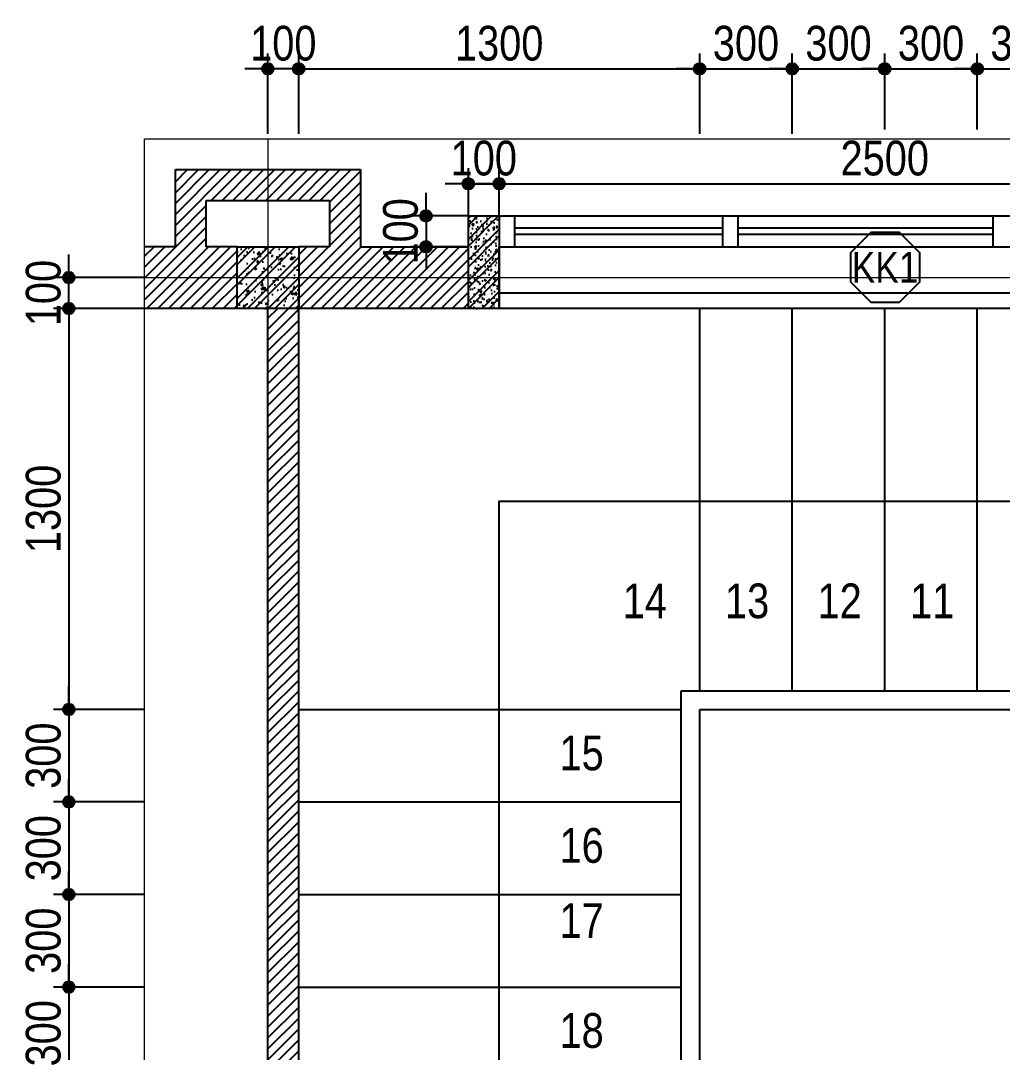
# Model space of a CAD drawing. Header units: millimetres. Extents: x 15144 to 68983, y 5333 to 52444.
# Drawn here: x 18220 to 24586, y 30198 to 36888 of the extents above; entities that cross this region are included whole.
import ezdxf
from ezdxf.enums import TextEntityAlignment as Align

# ---------------------------------------------------------------- set-up
doc = ezdxf.new("R2010")
doc.units = ezdxf.units.MM
doc.linetypes.add('ACAD_ISO10W100', pattern=[18, 12, -3, 0, -3])
for name, color, linetype, lineweight in [('CAY', 84, 'Continuous', 5), ('NET-THAY', 2, 'Continuous', 13), ('TRUC', 24, 'Continuous', 0)]:
    doc.layers.add(name, color=color, linetype=linetype, lineweight=lineweight)
for name, color, linetype in [('DIM', 1, 'Continuous'), ('DOOR', 20, 'Continuous'), ('HACTH', 8, 'Continuous'), ('TAGS', 60, 'Continuous'), ('TEXT', 7, 'Continuous'), ('TUONG', 131, 'Continuous')]:
    doc.layers.add(name, color=color, linetype=linetype)
doc.styles.add('1', font='', dxfattribs={"height": 250})
doc.styles.add('HEL-CONDENSE', font='')
doc.styles.add('VNI-HELVE-CONDENSEN', font='')
doc.styles.get('1').set_extended_font_data('VNI-Helve-Condense')
doc.styles.get('HEL-CONDENSE').set_extended_font_data('VNI-Helve-Condense')
doc.styles.get('VNI-HELVE-CONDENSEN').set_extended_font_data('VNI-Helve-Condense')
doc.dimstyles.new('D 50', dxfattribs={"dimtxt": 225, "dimasz": 1.5, "dimexe": 100, "dimexo": 0, "dimgap": 50, "dimtad": 1, "dimdec": 0, "dimlfac": 0.5, "dimzin": 13, "dimdsep": 46, "dimtxsty": 'HEL-CONDENSE', "dimblk": 'D50', "dimcen": 0, "dimclrd": 1, "dimclre": 1, "dimclrt": 7, "dimazin": 0, "dimtfac": 1, "dimtdec": 0, "dimtmove": 0, "dimatfit": 3, "dimldrblk": 'D50', "dimfxl": 1, "dimtolj": 1, "dimtzin": 13, "dimarcsym": 0})
pattern_1 = [(45, (-1119567.353, 154358.61), (-35.355339, 35.355339), [])]

# ---------------------------------------------------------------- blocks, each defined once
blk = doc.blocks.new('D50')
at = {"layer": 'DIM'}
blk.add_hatch(color=256, dxfattribs=at).paths.add_polyline_path([(25, 0, 1), (-25, 0, 1)])
blk.add_line((25, 0), (100, 0), dxfattribs=at)
blk.add_circle((0, 0), 25, dxfattribs=at)
blk = doc.blocks.new('*D399')
at = {"layer": 'DEFPOINTS', "color": 0, "transparency": 16777216}
for p in [(22623.3, 36575.3), (20023.3, 36153.5), (22623.3, 36153.5)]:
    blk.add_point(p, dxfattribs=at)
at = {"layer": 'DIM', "color": 1, "lineweight": -2, "transparency": 16777216}
for p, q in [((20023.3, 36153.5), (20023.3, 36675.3)), ((22623.3, 36153.5), (22623.3, 36675.3)), ((20024.8, 36575.3), (22621.8, 36575.3))]:
    blk.add_line(p, q, dxfattribs=at)
at = {"layer": 'DIM', "color": 1, "lineweight": -2, "transparency": 16777216, "xscale": 1.5, "yscale": 1.5, "zscale": 1.5, "rotation": 180}
blk.add_blockref('D50', (20023.3, 36575.3), dxfattribs=at)
at = {"layer": 'DIM', "color": 1, "lineweight": -2, "transparency": 16777216, "xscale": 1.5, "yscale": 1.5, "zscale": 1.5}
blk.add_blockref('D50', (22623.3, 36575.3), dxfattribs=at)
at = {"layer": 'DIM', "color": 7, "transparency": 16777216, "insert": (21323.3, 36740.2), "char_height": 225, "attachment_point": 5, "style": 'HEL-CONDENSE'}
blk.add_mtext('\\A1;1300', dxfattribs=at)
blk = doc.blocks.new('*D400')
at = {"layer": 'DEFPOINTS', "color": 0, "transparency": 16777216}
for p in [(23223.3, 36575.3), (22623.3, 36153.5), (23223.3, 36153.5)]:
    blk.add_point(p, dxfattribs=at)
at = {"layer": 'DIM', "color": 1, "lineweight": -2, "transparency": 16777216}
for p, q in [((22623.3, 36153.5), (22623.3, 36675.3)), ((23223.3, 36153.5), (23223.3, 36675.3)), ((22624.8, 36575.3), (23221.8, 36575.3))]:
    blk.add_line(p, q, dxfattribs=at)
at = {"layer": 'DIM', "color": 1, "lineweight": -2, "transparency": 16777216, "xscale": 1.5, "yscale": 1.5, "zscale": 1.5, "rotation": 180}
blk.add_blockref('D50', (22623.3, 36575.3), dxfattribs=at)
at = {"layer": 'DIM', "color": 1, "lineweight": -2, "transparency": 16777216, "xscale": 1.5, "yscale": 1.5, "zscale": 1.5}
blk.add_blockref('D50', (23223.3, 36575.3), dxfattribs=at)
at = {"layer": 'DIM', "color": 7, "transparency": 16777216, "insert": (22923.3, 36740.2), "char_height": 225, "attachment_point": 5, "style": 'HEL-CONDENSE'}
blk.add_mtext('\\A1;300', dxfattribs=at)
blk = doc.blocks.new('*D401')
at = {"layer": 'DEFPOINTS', "color": 0, "transparency": 16777216}
for p in [(23823.3, 36575.3), (23223.3, 36181), (23823.3, 36181)]:
    blk.add_point(p, dxfattribs=at)
at = {"layer": 'DIM', "color": 1, "lineweight": -2, "transparency": 16777216}
for p, q in [((23223.3, 36181), (23223.3, 36675.3)), ((23823.3, 36181), (23823.3, 36675.3)), ((23224.8, 36575.3), (23821.8, 36575.3))]:
    blk.add_line(p, q, dxfattribs=at)
at = {"layer": 'DIM', "color": 1, "lineweight": -2, "transparency": 16777216, "xscale": 1.5, "yscale": 1.5, "zscale": 1.5, "rotation": 180}
blk.add_blockref('D50', (23223.3, 36575.3), dxfattribs=at)
at = {"layer": 'DIM', "color": 1, "lineweight": -2, "transparency": 16777216, "xscale": 1.5, "yscale": 1.5, "zscale": 1.5}
blk.add_blockref('D50', (23823.3, 36575.3), dxfattribs=at)
at = {"layer": 'DIM', "color": 7, "transparency": 16777216, "insert": (23523.3, 36740.2), "char_height": 225, "attachment_point": 5, "style": 'HEL-CONDENSE'}
blk.add_mtext('\\A1;300', dxfattribs=at)
blk = doc.blocks.new('*D402')
at = {"layer": 'DEFPOINTS', "color": 0, "transparency": 16777216}
for p in [(24423.3, 36575.3), (23823.3, 36181), (24423.3, 36181)]:
    blk.add_point(p, dxfattribs=at)
at = {"layer": 'DIM', "color": 1, "lineweight": -2, "transparency": 16777216}
for p, q in [((23823.3, 36181), (23823.3, 36675.3)), ((24423.3, 36181), (24423.3, 36675.3)), ((23824.8, 36575.3), (24421.8, 36575.3))]:
    blk.add_line(p, q, dxfattribs=at)
at = {"layer": 'DIM', "color": 1, "lineweight": -2, "transparency": 16777216, "xscale": 1.5, "yscale": 1.5, "zscale": 1.5, "rotation": 180}
blk.add_blockref('D50', (23823.3, 36575.3), dxfattribs=at)
at = {"layer": 'DIM', "color": 1, "lineweight": -2, "transparency": 16777216, "xscale": 1.5, "yscale": 1.5, "zscale": 1.5}
blk.add_blockref('D50', (24423.3, 36575.3), dxfattribs=at)
at = {"layer": 'DIM', "color": 7, "transparency": 16777216, "insert": (24123.3, 36740.2), "char_height": 225, "attachment_point": 5, "style": 'HEL-CONDENSE'}
blk.add_mtext('\\A1;300', dxfattribs=at)
blk = doc.blocks.new('*D403')
at = {"layer": 'DEFPOINTS', "color": 0, "transparency": 16777216}
for p in [(25023.3, 36575.3), (24423.3, 36181), (25023.3, 36181)]:
    blk.add_point(p, dxfattribs=at)
at = {"layer": 'DIM', "color": 1, "lineweight": -2, "transparency": 16777216}
for p, q in [((24423.3, 36181), (24423.3, 36675.3)), ((25023.3, 36181), (25023.3, 36675.3)), ((24424.8, 36575.3), (25021.8, 36575.3))]:
    blk.add_line(p, q, dxfattribs=at)
at = {"layer": 'DIM', "color": 1, "lineweight": -2, "transparency": 16777216, "xscale": 1.5, "yscale": 1.5, "zscale": 1.5, "rotation": 180}
blk.add_blockref('D50', (24423.3, 36575.3), dxfattribs=at)
at = {"layer": 'DIM', "color": 1, "lineweight": -2, "transparency": 16777216, "xscale": 1.5, "yscale": 1.5, "zscale": 1.5}
blk.add_blockref('D50', (25023.3, 36575.3), dxfattribs=at)
at = {"layer": 'DIM', "color": 7, "transparency": 16777216, "insert": (24723.3, 36740.2), "char_height": 225, "attachment_point": 5, "style": 'HEL-CONDENSE'}
blk.add_mtext('\\A1;300', dxfattribs=at)
blk = doc.blocks.new('*D573')
at = {"layer": 'DEFPOINTS', "color": 0, "transparency": 16777216}
for p in [(19823.3, 36575.3), (19823.3, 36153.5), (20023.3, 36153.5)]:
    blk.add_point(p, dxfattribs=at)
at = {"layer": 'DIM', "color": 1, "lineweight": -2, "transparency": 16777216}
for p, q in [((19823.3, 36153.5), (19823.3, 36675.3)), ((20023.3, 36153.5), (20023.3, 36675.3)), ((20021.8, 36575.3), (19824.8, 36575.3))]:
    blk.add_line(p, q, dxfattribs=at)
at = {"layer": 'DIM', "color": 1, "lineweight": -2, "transparency": 16777216, "xscale": 1.5, "yscale": 1.5, "zscale": 1.5, "rotation": 180}
blk.add_blockref('D50', (19823.3, 36575.3), dxfattribs=at)
at = {"layer": 'DIM', "color": 1, "lineweight": -2, "transparency": 16777216, "xscale": 1.5, "yscale": 1.5, "zscale": 1.5}
blk.add_blockref('D50', (20023.3, 36575.3), dxfattribs=at)
at = {"layer": 'DIM', "color": 7, "transparency": 16777216, "insert": (19923.3, 36740.2), "char_height": 225, "attachment_point": 5, "style": 'HEL-CONDENSE'}
blk.add_mtext('\\A1;100', dxfattribs=at)
blk = doc.blocks.new('*D583')
at = {"layer": 'DEFPOINTS', "color": 0, "transparency": 16777216}
for p in [(19023.3, 35021.5), (18532.6, 32421.5), (19023.3, 32421.5)]:
    blk.add_point(p, dxfattribs=at)
at = {"layer": 'DIM', "color": 1, "lineweight": -2, "transparency": 16777216}
for p, q in [((19023.3, 35021.5), (18432.6, 35021.5)), ((18532.6, 35020), (18532.6, 32423)), ((19023.3, 32421.5), (18432.6, 32421.5))]:
    blk.add_line(p, q, dxfattribs=at)
at = {"layer": 'DIM', "color": 1, "lineweight": -2, "transparency": 16777216, "xscale": 1.5, "yscale": 1.5, "zscale": 1.5}
for p, rotation in [((18532.6, 35021.5), 90), ((18532.6, 32421.5), 270)]:
    blk.add_blockref('D50', p, dxfattribs=dict(at, rotation=rotation))
at = {"layer": 'DIM', "color": 7, "transparency": 16777216, "insert": (18367.7, 33721.5), "char_height": 225, "attachment_point": 5, "rotation": 90, "style": 'HEL-CONDENSE'}
blk.add_mtext('\\A1;1300', dxfattribs=at)
blk = doc.blocks.new('*D584')
at = {"layer": 'DEFPOINTS', "color": 0, "transparency": 16777216}
for p in [(19023.3, 32421.5), (18532.6, 31821.5), (19023.3, 31821.5)]:
    blk.add_point(p, dxfattribs=at)
at = {"layer": 'DIM', "color": 1, "lineweight": -2, "transparency": 16777216}
for p, q in [((19023.3, 32421.5), (18432.6, 32421.5)), ((18532.6, 32420), (18532.6, 31823)), ((19023.3, 31821.5), (18432.6, 31821.5))]:
    blk.add_line(p, q, dxfattribs=at)
at = {"layer": 'DIM', "color": 1, "lineweight": -2, "transparency": 16777216, "xscale": 1.5, "yscale": 1.5, "zscale": 1.5}
for p, rotation in [((18532.6, 32421.5), 90), ((18532.6, 31821.5), 270)]:
    blk.add_blockref('D50', p, dxfattribs=dict(at, rotation=rotation))
at = {"layer": 'DIM', "color": 7, "transparency": 16777216, "insert": (18367.7, 32121.5), "char_height": 225, "attachment_point": 5, "rotation": 90, "style": 'HEL-CONDENSE'}
blk.add_mtext('\\A1;300', dxfattribs=at)
blk = doc.blocks.new('*D585')
at = {"layer": 'DEFPOINTS', "color": 0, "transparency": 16777216}
for p in [(19023.3, 31821.5), (18532.6, 31221.5), (19023.3, 31221.5)]:
    blk.add_point(p, dxfattribs=at)
at = {"layer": 'DIM', "color": 1, "lineweight": -2, "transparency": 16777216}
for p, q in [((19023.3, 31821.5), (18432.6, 31821.5)), ((18532.6, 31820), (18532.6, 31223)), ((19023.3, 31221.5), (18432.6, 31221.5))]:
    blk.add_line(p, q, dxfattribs=at)
at = {"layer": 'DIM', "color": 1, "lineweight": -2, "transparency": 16777216, "xscale": 1.5, "yscale": 1.5, "zscale": 1.5}
for p, rotation in [((18532.6, 31821.5), 90), ((18532.6, 31221.5), 270)]:
    blk.add_blockref('D50', p, dxfattribs=dict(at, rotation=rotation))
at = {"layer": 'DIM', "color": 7, "transparency": 16777216, "insert": (18367.7, 31521.5), "char_height": 225, "attachment_point": 5, "rotation": 90, "style": 'HEL-CONDENSE'}
blk.add_mtext('\\A1;300', dxfattribs=at)
blk = doc.blocks.new('*D586')
at = {"layer": 'DEFPOINTS', "color": 0, "transparency": 16777216}
for p in [(19023.3, 31221.5), (18532.6, 30621.5), (19023.3, 30621.5)]:
    blk.add_point(p, dxfattribs=at)
at = {"layer": 'DIM', "color": 1, "lineweight": -2, "transparency": 16777216}
for p, q in [((19023.3, 31221.5), (18432.6, 31221.5)), ((18532.6, 31220), (18532.6, 30623)), ((19023.3, 30621.5), (18432.6, 30621.5))]:
    blk.add_line(p, q, dxfattribs=at)
at = {"layer": 'DIM', "color": 1, "lineweight": -2, "transparency": 16777216, "xscale": 1.5, "yscale": 1.5, "zscale": 1.5}
for p, rotation in [((18532.6, 31221.5), 90), ((18532.6, 30621.5), 270)]:
    blk.add_blockref('D50', p, dxfattribs=dict(at, rotation=rotation))
at = {"layer": 'DIM', "color": 7, "transparency": 16777216, "insert": (18367.7, 30921.5), "char_height": 225, "attachment_point": 5, "rotation": 90, "style": 'HEL-CONDENSE'}
blk.add_mtext('\\A1;300', dxfattribs=at)
blk = doc.blocks.new('*D588')
at = {"layer": 'DEFPOINTS', "color": 0, "transparency": 16777216}
for p in [(18532.6, 35221.5), (19023.3, 35221.5), (19023.3, 35021.5)]:
    blk.add_point(p, dxfattribs=at)
at = {"layer": 'DIM', "color": 1, "lineweight": -2, "transparency": 16777216}
for p, q in [((19023.3, 35221.5), (18432.6, 35221.5)), ((18532.6, 35023), (18532.6, 35220)), ((19023.3, 35021.5), (18432.6, 35021.5))]:
    blk.add_line(p, q, dxfattribs=at)
at = {"layer": 'DIM', "color": 1, "lineweight": -2, "transparency": 16777216, "xscale": 1.5, "yscale": 1.5, "zscale": 1.5}
for p, rotation in [((18532.6, 35221.5), 90), ((18532.6, 35021.5), 270)]:
    blk.add_blockref('D50', p, dxfattribs=dict(at, rotation=rotation))
at = {"layer": 'DIM', "color": 7, "transparency": 16777216, "insert": (18367.7, 35121.5), "char_height": 225, "attachment_point": 5, "rotation": 90, "style": 'HEL-CONDENSE'}
blk.add_mtext('\\A1;100', dxfattribs=at)
blk = doc.blocks.new('*D589')
at = {"layer": 'DEFPOINTS', "color": 0, "transparency": 16777216}
for p in [(19023.3, 30621.5), (18532.6, 30021.5), (19023.3, 30021.5)]:
    blk.add_point(p, dxfattribs=at)
at = {"layer": 'DIM', "color": 1, "lineweight": -2, "transparency": 16777216}
for p, q in [((19023.3, 30621.5), (18432.6, 30621.5)), ((18532.6, 30620), (18532.6, 30023)), ((19023.3, 30021.5), (18432.6, 30021.5))]:
    blk.add_line(p, q, dxfattribs=at)
at = {"layer": 'DIM', "color": 1, "lineweight": -2, "transparency": 16777216, "xscale": 1.5, "yscale": 1.5, "zscale": 1.5}
for p, rotation in [((18532.6, 30621.5), 90), ((18532.6, 30021.5), 270)]:
    blk.add_blockref('D50', p, dxfattribs=dict(at, rotation=rotation))
at = {"layer": 'DIM', "color": 7, "transparency": 16777216, "insert": (18367.7, 30321.5), "char_height": 225, "attachment_point": 5, "rotation": 90, "style": 'HEL-CONDENSE'}
blk.add_mtext('\\A1;300', dxfattribs=at)
blk = doc.blocks.new('*D519')
at = {"layer": 'DEFPOINTS', "color": 0, "transparency": 16777216}
for p in [(21323.3, 35830.4), (21123.3, 35621.5), (21323.3, 35621.5)]:
    blk.add_point(p, dxfattribs=at)
at = {"layer": 'DIM', "color": 1, "lineweight": -2, "transparency": 16777216}
for p, q in [((21123.3, 35621.5), (21123.3, 35930.4)), ((21323.3, 35621.5), (21323.3, 35930.4)), ((21124.8, 35830.4), (21321.8, 35830.4))]:
    blk.add_line(p, q, dxfattribs=at)
at = {"layer": 'DIM', "color": 1, "lineweight": -2, "transparency": 16777216, "xscale": 1.5, "yscale": 1.5, "zscale": 1.5, "rotation": 180}
blk.add_blockref('D50', (21123.3, 35830.4), dxfattribs=at)
at = {"layer": 'DIM', "color": 1, "lineweight": -2, "transparency": 16777216, "xscale": 1.5, "yscale": 1.5, "zscale": 1.5}
blk.add_blockref('D50', (21323.3, 35830.4), dxfattribs=at)
at = {"layer": 'DIM', "color": 7, "transparency": 16777216, "insert": (21223.3, 35995.3), "char_height": 225, "attachment_point": 5, "style": 'HEL-CONDENSE'}
blk.add_mtext('\\A1;100', dxfattribs=at)
blk = doc.blocks.new('*D520')
at = {"layer": 'DEFPOINTS', "color": 0, "transparency": 16777216}
for p in [(26323.3, 35830.4), (21323.3, 35621.5), (26323.3, 35621.5)]:
    blk.add_point(p, dxfattribs=at)
at = {"layer": 'DIM', "color": 1, "lineweight": -2, "transparency": 16777216}
for p, q in [((21323.3, 35621.5), (21323.3, 35930.4)), ((26323.3, 35621.5), (26323.3, 35930.4)), ((21324.8, 35830.4), (26321.8, 35830.4))]:
    blk.add_line(p, q, dxfattribs=at)
at = {"layer": 'DIM', "color": 1, "lineweight": -2, "transparency": 16777216, "xscale": 1.5, "yscale": 1.5, "zscale": 1.5, "rotation": 180}
blk.add_blockref('D50', (21323.3, 35830.4), dxfattribs=at)
at = {"layer": 'DIM', "color": 1, "lineweight": -2, "transparency": 16777216, "xscale": 1.5, "yscale": 1.5, "zscale": 1.5}
blk.add_blockref('D50', (26323.3, 35830.4), dxfattribs=at)
at = {"layer": 'DIM', "color": 7, "transparency": 16777216, "insert": (23823.3, 35995.3), "char_height": 225, "attachment_point": 5, "style": 'HEL-CONDENSE'}
blk.add_mtext('\\A1;2500', dxfattribs=at)
blk = doc.blocks.new('*D522')
at = {"layer": 'DEFPOINTS', "color": 0, "transparency": 16777216}
for p in [(21123.3, 35621.5), (20848.9, 35421.5), (21123.3, 35421.5)]:
    blk.add_point(p, dxfattribs=at)
at = {"layer": 'DIM', "color": 1, "lineweight": -2, "transparency": 16777216}
for p, q in [((21123.3, 35621.5), (20748.9, 35621.5)), ((20848.9, 35620), (20848.9, 35423)), ((21123.3, 35421.5), (20748.9, 35421.5))]:
    blk.add_line(p, q, dxfattribs=at)
at = {"layer": 'DIM', "color": 1, "lineweight": -2, "transparency": 16777216, "xscale": 1.5, "yscale": 1.5, "zscale": 1.5}
for p, rotation in [((20848.9, 35621.5), 90), ((20848.9, 35421.5), 270)]:
    blk.add_blockref('D50', p, dxfattribs=dict(at, rotation=rotation))
at = {"layer": 'DIM', "color": 7, "transparency": 16777216, "insert": (20684, 35521.5), "char_height": 225, "attachment_point": 5, "rotation": 90, "style": 'HEL-CONDENSE'}
blk.add_mtext('\\A1;100', dxfattribs=at)
blk = doc.blocks.new('KH-CUADI')
at = {"layer": 'TAGS'}
blk.add_lwpolyline([(-124.3, 300), (-300, 124.3), (-300, -124.3), (-124.3, -300), (124.3, -300), (300, -124.3), (300, 124.3), (124.3, 300)], close=True, dxfattribs=at)
at = {"layer": 'TAGS', "style": 'VNI-HELVE-CONDENSEN'}
blk.add_attdef('D', text='', height=300, dxfattribs=at).set_placement((0, 0), align=Align.MIDDLE)

msp = doc.modelspace()

# ---------------------------------------------------------------- hatches: boundary and pattern name
at = {"layer": 'CAY'}
h = msp.add_hatch(dxfattribs=at)
h.set_pattern_fill('AR-CONC', color=256, scale=100, style=0)
h.set_pattern_definition([(50, (-2095741.1, 365495.6), (717.26018, -62.75213), [75, -825]), (355, (-2095741.1, 365495.6), (-138.75133, 752.19213), [60, -660]), (100.4514, (-2095681.3, 365490.34), (578.50938, 689.43954), [63.7402, -701.1421]), (46.1842, (-2095741.1, 365695.6), (1067.24105, -165.519), [112.5, -1237.5]), (96.6356, (-2095652.1, 365681.8), (934.6627, 974.11787), [95.6103, -1051.713]), (351.1842, (-2095741.1, 365695.6), (934.66195, 974.1186), [90, -990]), (21, (-2095641.1, 365645.6), (596.90705, -402.61889), [75, -825]), (326, (-2095641.1, 365645.6), (243.31533, 725.15005), [60, -660]), (71.4514, (-2095591.3, 365612), (840.22263, 322.5305), [63.7402, -701.1421]), (37.5, (-2095741.07, 365495.57), (12.159855, 332.893854), [0, -652, 0, -670, 0, -662.5]), (7.5, (-2095741.07, 365495.57), (263.06954, 394.41171), [0, -382, 0, -637, 0, -252.5]), (327.5, (-2095964.07, 365495.57), (533.822436, -22.554872), [0, -250, 0, -780, 0, -1035]), (317.5, (-2096064.07, 365495.57), (583.18617, 100.10498), [0, -325, 0, -518, 0, -735])])
h.paths.add_polyline_path([(21123.325, 35621.498), (21323.325, 35621.498), (21323.325, 35021.498), (21123.325, 35021.498)])
at = {"layer": 'HACTH'}
h = msp.add_hatch(dxfattribs=at)
h.set_pattern_fill('ANSI31', color=256, scale=400, style=0)
h.set_pattern_definition(pattern_1)
h.paths.add_polyline_path([(19423.325, 35721.498), (19823.325, 35721.498), (19823.325, 35921.498), (19223.325, 35921.498), (19223.325, 35421.498), (19023.325, 35421.498), (19023.325, 35221.498), (19623.325, 35221.498), (19623.325, 35421.498), (19423.325, 35421.498)])
h.paths.add_polyline_path([(19623.325, 35221.498), (19023.325, 35221.498), (19023.325, 35021.498), (19623.325, 35021.498)])
h.paths.add_polyline_path([(26523.325, 35421.498), (26523.325, 35221.498), (27623.325, 35221.498), (27623.325, 35421.498), (27423.325, 35421.498), (27423.325, 35721.498), (27823.325, 35721.498), (27823.325, 35921.498), (27223.325, 35921.498), (27223.325, 35421.498)])
h.paths.add_polyline_path([(26523.325, 35221.498), (26523.325, 35021.498), (27623.325, 35021.498), (27623.325, 35221.498)])
h.paths.add_polyline_path([(21123.325, 35221.498), (21123.325, 35421.498), (20423.325, 35421.498), (20423.325, 35921.498), (19823.325, 35921.498), (19823.325, 35721.498), (20223.325, 35721.498), (20223.325, 35421.498), (20023.325, 35421.498), (20023.325, 35221.498)])
h.paths.add_polyline_path([(21123.325, 35021.498), (21123.325, 35221.498), (20023.325, 35221.498), (20023.325, 35021.498)])
h = msp.add_hatch(dxfattribs=at)
h.set_pattern_fill('ANSI32', color=256, scale=10, style=0)
h.set_pattern_definition([(45, (-1294243.15, -98138.38), (-67.351921, 67.351921), []), (45, (-1294198.25, -98138.38), (-67.351921, 67.351921), [])])
h.paths.add_polyline_path([(21323.325, 35621.498), (21123.325, 35621.498), (21123.325, 35221.498), (21323.325, 35221.498)])
h.paths.add_polyline_path([(21323.325, 35221.498), (21123.325, 35221.498), (21123.325, 35021.498), (21323.325, 35021.498)])
h = msp.add_hatch(dxfattribs=at)
h.set_pattern_fill('AR-CONC', color=256, scale=0.5, style=0)
h.set_pattern_definition([(50, (-1294243.15, -98138.38), (91.0923345, -7.9695428), [9.525, -104.775]), (355, (-1294243.15, -98138.38), (-17.621413, 95.5283214), [7.62, -83.82]), (100.451, (-1294235.56, -98139.04), (73.471251, 87.558344), [8.095, -89.045]), (46.1842, (-1294243.15, -98112.98), (135.53952, -21.021164), [14.2875, -157.1625]), (96.6356, (-1294231.86, -98114.73), (118.702117, 123.712778), [12.1425, -133.5675]), (351.184, (-1294243.15, -98112.98), (118.702303, 123.712559), [11.43, -125.73]), (21, (-1294230.45, -98119.33), (75.80744, -51.1327593), [9.525, -104.775]), (326, (-1294230.45, -98119.33), (30.901014, 92.093983), [7.62, -83.82]), (71.4514, (-1294224.14, -98123.59), (106.7082454, 40.961429), [8.095, -89.045]), (37.5, (-1294243.153, -98138.38), (1.5443016, 42.2775194), [0, -82.804, 0, -85.09, 0, -84.1375]), (7.5, (-1294243.153, -98138.38), (33.4098313, 50.0902874), [0, -48.514, 0, -80.899, 0, -32.0675]), (327.5, (-1294271.474, -98138.38), (67.7952976, -2.864372), [0, -31.75, 0, -99.06, 0, -131.445]), (317.5, (-1294284.174, -98138.38), (74.0645907, 12.7132455), [0, -41.275, 0, -65.786, 0, -93.345])])
h.paths.add_polyline_path([(21323.325, 35621.498), (21123.325, 35621.498), (21123.325, 35221.498), (21323.325, 35221.498)])
h.paths.add_polyline_path([(21323.325, 35221.498), (21123.325, 35221.498), (21123.325, 35021.498), (21323.325, 35021.498)])
h = msp.add_hatch(dxfattribs=at)
h.set_pattern_fill('ANSI32', color=256, scale=250, style=0)
h.set_pattern_definition([(45, (-987798.485, 195848.58), (-66.291261, 66.291261), []), (45, (-987754.29, 195848.58), (-66.291261, 66.291261), [])])
h.paths.add_polyline_path([(19823.325, 35421.498), (19623.325, 35421.498), (19623.325, 35221.498), (19823.325, 35221.498)])
h.paths.add_polyline_path([(20023.325, 35421.498), (19823.325, 35421.498), (19823.325, 35221.498), (20023.325, 35221.498)])
h.paths.add_polyline_path([(20023.325, 35221.498), (19823.325, 35221.498), (19823.325, 35021.498), (20023.325, 35021.498)])
h.paths.add_polyline_path([(19823.325, 35221.498), (19623.325, 35221.498), (19623.325, 35021.498), (19823.325, 35021.498)])
h = msp.add_hatch(dxfattribs=at)
h.set_pattern_fill('AR-CONC', color=256, scale=20, style=0)
h.set_pattern_definition([(50, (-987798.49, 195848.58), (143.452037, -12.550427), [15, -165]), (355, (-987798.49, 195848.58), (-27.750267, 150.438427), [12, -132]), (100.4514, (-987786.53, 195847.53), (115.701876, 137.887908), [12.748038, -140.228422]), (46.1842, (-987798.49, 195888.58), (213.44821, -33.103803), [22.5, -247.5]), (96.6356, (-987780.7, 195885.82), (186.93254, 194.823574), [19.122058, -210.3426]), (351.1842, (-987798.49, 195888.58), (186.93239, 194.82372), [18, -198]), (21, (-987778.49, 195878.58), (119.38141, -80.523778), [15, -165]), (326, (-987778.49, 195878.58), (48.663066, 145.03001), [12, -132]), (71.4514, (-987768.54, 195871.87), (168.044526, 64.5061), [12.748038, -140.228422]), (37.5, (-987798.485, 195848.58), (2.431971, 66.5787708), [0, -130.4, 0, -134, 0, -132.5]), (7.5, (-987798.485, 195848.58), (52.6139075, 78.8823424), [0, -76.4, 0, -127.4, 0, -50.5]), (327.5, (-987843.085, 195848.58), (106.7644872, -4.5109743), [0, -50, 0, -156, 0, -207]), (317.5, (-987863.085, 195848.58), (116.637234, 20.0209965), [0, -65, 0, -103.6, 0, -147])])
h.paths.add_polyline_path([(19823.325, 35421.498), (19623.325, 35421.498), (19623.325, 35221.498), (19823.325, 35221.498)])
h.paths.add_polyline_path([(20023.325, 35421.498), (19823.325, 35421.498), (19823.325, 35221.498), (20023.325, 35221.498)])
h.paths.add_polyline_path([(20023.325, 35221.498), (19823.325, 35221.498), (19823.325, 35021.498), (20023.325, 35021.498)])
h.paths.add_polyline_path([(19823.325, 35221.498), (19623.325, 35221.498), (19623.325, 35021.498), (19823.325, 35021.498)])
h = msp.add_hatch(dxfattribs=at)
h.set_pattern_fill('ANSI31', color=256, scale=400, style=0)
h.set_pattern_definition(pattern_1)
h.paths.add_polyline_path([(19623.325, 27221.498), (19023.325, 27221.498), (19023.325, 27021.498), (19623.325, 27021.498)])
h.paths.add_polyline_path([(20023.325, 29996.409), (19823.325, 29899.496), (19823.325, 27421.498), (20023.325, 27421.498)])
h.paths.add_polyline_path([(20023.325, 35021.498), (19823.325, 35021.498), (19823.325, 29899.496), (20023.325, 29996.409)])

# ---------------------------------------------------------------- linework, layer by layer
at = {"layer": 'DOOR'}
for p, q in [((21323.325, 35621.498), (21323.325, 35421.498)), ((21323.325, 35621.498), (26323.325, 35621.498)), ((21423.325, 35621.498), (21423.325, 35421.498)), ((24523.325, 35621.498), (24523.325, 35421.498)), ((21323.325, 35421.498), (26323.325, 35421.498))]:
    msp.add_line(p, q, dxfattribs=at)
at = {"layer": 'DOOR', "linetype": 'ByBlock', "lineweight": -2}
for p, q in [((22773.325, 35421.498), (22773.325, 35621.498)), ((22873.325, 35421.498), (22873.325, 35621.498))]:
    msp.add_line(p, q, dxfattribs=at)
at = {"layer": 'DOOR', "color": 251}
for p, q in [((22773.325, 35541.498), (21423.325, 35541.498)), ((24523.325, 35541.498), (22873.325, 35541.498)), ((22773.325, 35501.498), (21423.325, 35501.498)), ((24523.325, 35501.498), (22873.325, 35501.498))]:
    msp.add_line(p, q, dxfattribs=at)
at = {"layer": 'NET-THAY', "linetype": 'ByBlock', "lineweight": -2}
for p, q in [((22623.325, 32541.498), (22623.325, 35021.498)), ((23223.325, 32541.498), (23223.325, 35021.498)), ((23823.325, 32541.498), (23823.325, 35021.498)), ((23823.325, 32541.498), (23823.325, 35021.498)), ((24423.325, 32541.498), (24423.325, 35021.498)), ((22503.325, 32541.498), (25143.325, 32541.498)), ((22503.325, 27301.498), (22503.325, 32541.498)), ((22503.325, 32541.498), (22503.325, 32541.498)), ((20023.325, 32421.498), (22503.325, 32421.498)), ((22623.325, 27421.498), (22623.325, 32421.498)), ((22623.325, 32421.498), (25023.325, 32421.498)), ((20023.325, 31821.498), (22503.325, 31821.498)), ((20023.325, 31221.498), (22503.325, 31221.498)), ((20023.325, 30621.498), (22503.325, 30621.498))]:
    msp.add_line(p, q, dxfattribs=at)
for points in [[(26323.325, 35121.498), (21323.325, 35121.498)], [(26323.325, 35021.498), (21323.325, 35021.498)]]:
    msp.add_lwpolyline(points, dxfattribs=at)
at = {"layer": 'TEXT'}
msp.add_lwpolyline([(21323.325, 26473.172), (21323.325, 33771.498), (26323.325, 33771.498), (26323.325, 26473.172)], dxfattribs=at)
at = {"layer": 'TRUC', "linetype": 'ACAD_ISO10W100', "ltscale": 0.2}
msp.add_lwpolyline([(19023.325, 36121.498), (28623.325, 36121.498), (28623.325, 25969.029), (19023.325, 25969.029)], close=True, dxfattribs=at)
for points in [[(19823.325, 36121.498), (19823.325, 25969.029)], [(19023.325, 35221.498), (28623.325, 35221.498)]]:
    msp.add_lwpolyline(points, dxfattribs=at)
at = {"layer": 'TUONG'}
for p, q in [((19223.325, 35421.498), (19223.325, 35921.498)), ((19223.325, 35921.498), (20423.325, 35921.498)), ((19423.325, 35421.498), (19423.325, 35721.498)), ((19423.325, 35721.498), (20223.325, 35721.498)), ((20223.325, 35721.498), (20223.325, 35421.498)), ((19223.325, 35421.498), (19023.325, 35421.498)), ((19623.325, 35421.498), (19423.325, 35421.498)), ((20223.325, 35421.498), (20023.325, 35421.498)), ((21323.325, 35021.498), (21323.325, 35421.498)), ((20423.325, 35021.498), (19023.325, 35021.498))]:
    msp.add_line(p, q, dxfattribs=at)
for points in [[(20423.325, 35921.498), (20423.325, 35421.498), (21123.325, 35421.498)], [(20023.325, 27421.498), (20023.325, 35071.498)], [(19823.325, 27421.498), (19823.325, 35021.498)], [(21323.325, 35021.498), (20023.325, 35021.498)]]:
    msp.add_lwpolyline(points, dxfattribs=at)
for points in [[(21123.325, 35621.498), (21323.325, 35621.498), (21323.325, 35021.498), (21123.325, 35021.498)], [(19623.325, 35421.498), (20023.325, 35421.498), (20023.325, 35021.498), (19623.325, 35021.498)]]:
    msp.add_lwpolyline(points, close=True, dxfattribs=at)

# ---------------------------------------------------------------- block references
at = {"layer": 'TAGS', "linetype": 'Continuous'}
ref = msp.add_blockref('KH-CUADI', (23825.505, 35288.205), dxfattribs=dict(at, xscale=0.75, yscale=0.75, zscale=0.75, rotation=180))
ref.add_attrib('D', 'KK1', dxfattribs={"color": 7, "height": 200, "style": 'VNI-HELVE-CONDENSEN'}).set_placement((23825.505, 35288.205), align=Align.MIDDLE)

# ---------------------------------------------------------------- texts
at = {"layer": 'TEXT', "char_height": 225, "attachment_point": 1, "style": '1'}
for s, insert in [('14', (22124.201, 33237.986)), ('13', (22787.379, 33237.986)), ('12', (23387.379, 33237.986)), ('11', (23987.379, 33237.986)), ('15', (21714.475, 32252.051)), ('16', (21714.475, 31652.051)), ('17', (21714.475, 31164.975)), ('18', (21714.475, 30452.051))]:
    msp.add_mtext(s, dxfattribs=dict(at, insert=insert))

# ---------------------------------------------------------------- dimensions: what is measured, and where the dimension line sits
at = {"layer": 'DIM'}
for base, p1, p2, picture, middle in [((19823.325, 36575.319), (20023.325, 36153.465), (19823.325, 36153.465), '*D573', (19923.325, 36575.319)), ((21323.325, 35830.35), (21123.325, 35621.498), (21323.325, 35621.498), '*D519', (21223.325, 35830.35))]:
    dim = msp.add_linear_dim(base=base, p1=p1, p2=p2, dimstyle='D 50', dxfattribs=at)
    dim.commit()
    dim.dimension.update_dxf_attribs({"geometry": picture, "text_midpoint": middle, "dimtype": 160})
for base, p1, p2, picture, middle in [((22623.325, 36575.319), (20023.325, 36153.465), (22623.325, 36153.465), '*D399', (21323.325, 36740.219)), ((23223.325, 36575.319), (22623.325, 36153.465), (23223.325, 36153.465), '*D400', (22923.325, 36740.219)), ((23823.325, 36575.319), (23223.325, 36180.977), (23823.325, 36180.977), '*D401', (23523.325, 36740.219)), ((24423.325, 36575.319), (23823.325, 36180.977), (24423.325, 36180.977), '*D402', (24123.325, 36740.219)), ((25023.325, 36575.319), (24423.325, 36180.977), (25023.325, 36180.977), '*D403', (24723.325, 36740.219)), ((26323.325, 35830.35), (21323.325, 35621.498), (26323.325, 35621.498), '*D520', (23823.325, 35995.25))]:
    dim = msp.add_linear_dim(base=base, p1=p1, p2=p2, dimstyle='D 50', dxfattribs=at)
    dim.commit()
    dim.dimension.update_dxf_attribs({"geometry": picture, "text_midpoint": middle})
for base, p1, p2, picture, middle in [((20848.863, 35421.498), (21123.325, 35621.498), (21123.325, 35421.498), '*D522', (20848.863, 35521.498)), ((18532.615, 35221.498), (19023.325, 35021.498), (19023.325, 35221.498), '*D588', (18532.615, 35121.498))]:
    dim = msp.add_linear_dim(base=base, p1=p1, p2=p2, angle=90, dimstyle='D 50', dxfattribs=at)
    dim.commit()
    dim.dimension.update_dxf_attribs({"geometry": picture, "text_midpoint": middle, "dimtype": 160})
for base, p1, p2, picture, middle in [((18532.615, 32421.498), (19023.325, 35021.498), (19023.325, 32421.498), '*D583', (18367.715, 33721.498)), ((18532.615, 31821.498), (19023.325, 32421.498), (19023.325, 31821.498), '*D584', (18367.715, 32121.498)), ((18532.615, 31221.498), (19023.325, 31821.498), (19023.325, 31221.498), '*D585', (18367.715, 31521.498)), ((18532.615, 30621.498), (19023.325, 31221.498), (19023.325, 30621.498), '*D586', (18367.715, 30921.498)), ((18532.615, 30021.498), (19023.325, 30621.498), (19023.325, 30021.498), '*D589', (18367.715, 30321.498))]:
    dim = msp.add_linear_dim(base=base, p1=p1, p2=p2, angle=90, dimstyle='D 50', dxfattribs=at)
    dim.commit()
    dim.dimension.update_dxf_attribs({"geometry": picture, "text_midpoint": middle})

doc.saveas('drawing.dxf')
